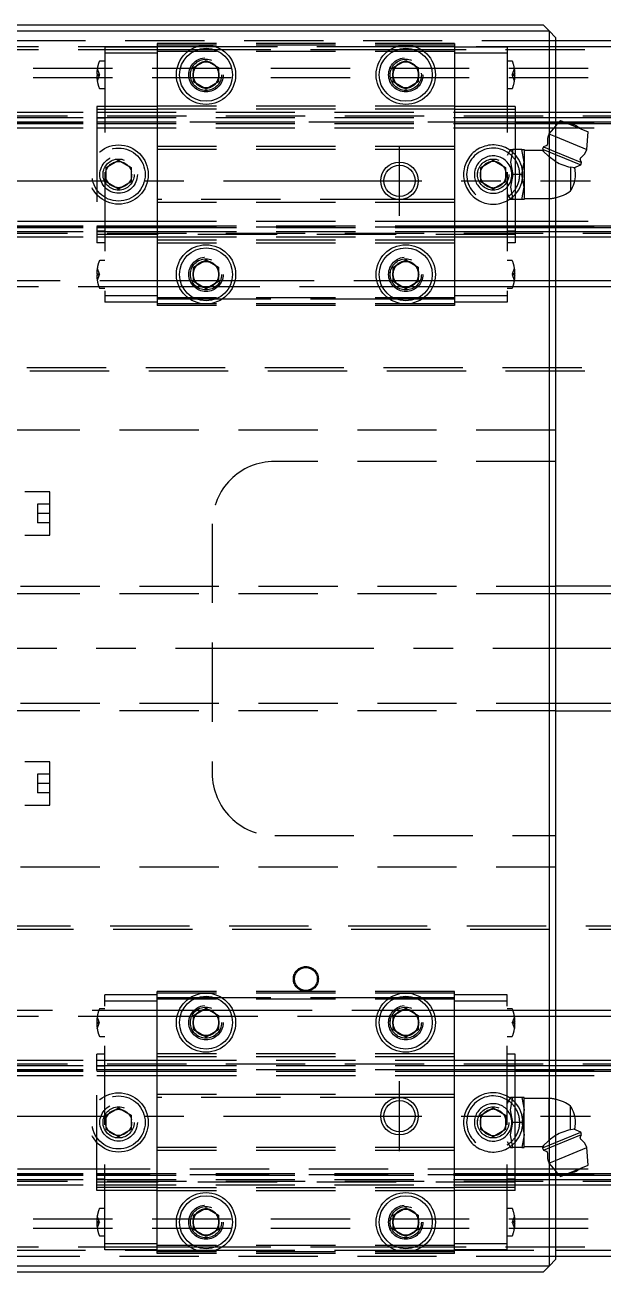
# Model space of a CAD drawing. Extents: x -11 to 1025, y -330 to 120.
# Drawn here: x 425 to 517.6, y -100 to 100 of the extents above; entities that cross this region are included whole.
import ezdxf

# ---------------------------------------------------------------- set-up
doc = ezdxf.new("R2010")
doc.units = 0
doc.linetypes.add('CENTER', pattern=[50.8, 31.75, -6.35, 6.35, -6.35])
doc.linetypes.add('DASHED', pattern=[19.05, 12.7, -6.35])
doc.layers.get('0').update_dxf_attribs({"linetype": 'CONTINUOUS'})
doc.layers.add('CENTER', color=1, linetype='CENTER')

msp = doc.modelspace()

# ---------------------------------------------------------------- linework, layer by layer
at = {"color": 7, "linetype": 'CONTINUOUS'}
for p, q in [((312, 100), (508, 100)), ((508, 100), (509, 99)), ((509, 99), (311, 99)), ((509, 99), (510, 98)), ((509, -99), (509, 99)), ((510, 98), (510, -98)), ((510, 97.5), (818, 97.5)), ((819, 96.5), (510, 96.5)), ((452, 93.15), (454, 94.31)), ((454, 94.31), (456, 93.15)), ((484, 93.15), (486, 94.31)), ((486, 94.31), (488, 93.15)), ((452, 90.85), (452, 93.15)), ((456, 93.15), (456, 90.85)), ((484, 90.85), (484, 93.15)), ((488, 93.15), (488, 90.85)), ((454, 89.69), (452, 90.85)), ((456, 90.85), (454, 89.69)), ((486, 89.69), (484, 90.85)), ((488, 90.85), (486, 89.69)), ((510, 86), (820, 86)), ((510.8, 84.68), (510, 83.76)), ((510, 84.48), (510.63, 84.48)), ((510, 84.2), (510.38, 84.2)), ((510.8, 84.68), (515.23, 82.84)), ((511.27, 84.48), (820, 84.48)), ((511.95, 84.2), (820, 84.2)), ((510, 82.09), (515.03, 80)), ((515.03, 80), (515.23, 82.84)), ((510, 79.66), (514.17, 77.93)), ((510, 79.22), (514.02, 77.56)), ((514.17, 77.93), (513.96, 78.44)), ((513.06, 77.07), (512.4, 77.18)), ((512.4, 77.18), (512.4, 73.4)), ((512.9, 77.09), (514.02, 77.56)), ((514.02, 77.56), (514.17, 77.93)), ((510, 67.8), (820, 67.8)), ((510, 67.52), (820, 67.52)), ((510, 66), (820, 66)), ((452, 61.15), (454, 62.31)), ((454, 62.31), (456, 61.15)), ((484, 61.15), (486, 62.31)), ((486, 62.31), (488, 61.15)), ((452, 58.85), (452, 61.15)), ((456, 61.15), (456, 58.85)), ((484, 58.85), (484, 61.15)), ((488, 61.15), (488, 58.85)), ((454, 57.69), (452, 58.85)), ((456, 58.85), (454, 57.69)), ((486, 57.69), (484, 58.85)), ((488, 58.85), (486, 57.69)), ((510, 59), (522.06, 59)), ((523.29, 58), (510, 58)), ((763, 10), (510, 10)), ((510, -10), (763, -10)), ((452, -58.85), (454, -57.69)), ((454, -57.69), (456, -58.85)), ((484, -58.85), (486, -57.69)), ((486, -57.69), (488, -58.85)), ((510, -58), (523.29, -58)), ((452, -61.15), (452, -58.85)), ((456, -58.85), (456, -61.15)), ((484, -61.15), (484, -58.85)), ((488, -58.85), (488, -61.15)), ((522.06, -59), (510, -59)), ((454, -62.31), (452, -61.15)), ((456, -61.15), (454, -62.31)), ((486, -62.31), (484, -61.15)), ((488, -61.15), (486, -62.31)), ((510, -66), (820, -66)), ((510, -67.52), (820, -67.52)), ((510, -67.8), (820, -67.8)), ((512.4, -77.18), (512.4, -73.4)), ((510, -79.22), (514.02, -77.56)), ((510, -79.66), (514.17, -77.93)), ((513.06, -77.07), (512.4, -77.18)), ((514.02, -77.56), (512.9, -77.09)), ((513.96, -78.44), (514.17, -77.93)), ((514.17, -77.93), (514.02, -77.56)), ((510, -82.09), (515.03, -80)), ((515.23, -82.84), (515.03, -80)), ((510, -83.76), (510.8, -84.68)), ((510.8, -84.68), (515.23, -82.84)), ((510, -84.2), (510.38, -84.2)), ((510, -84.48), (510.63, -84.48)), ((510, -86), (820, -86)), ((511.27, -84.48), (820, -84.48)), ((511.95, -84.2), (820, -84.2)), ((452, -90.85), (454, -89.69)), ((454, -89.69), (456, -90.85)), ((484, -90.85), (486, -89.69)), ((486, -89.69), (488, -90.85)), ((452, -93.15), (452, -90.85)), ((456, -90.85), (456, -93.15)), ((484, -93.15), (484, -90.85)), ((488, -90.85), (488, -93.15)), ((454, -94.31), (452, -93.15)), ((456, -93.15), (454, -94.31)), ((486, -94.31), (484, -93.15)), ((488, -93.15), (486, -94.31)), ((510, -98), (509, -99)), ((510, -96.5), (819, -96.5)), ((818, -97.5), (510, -97.5)), ((311, -99), (509, -99)), ((508, -100), (312, -100)), ((509, -99), (508, -100))]:
    msp.add_line(p, q, dxfattribs=at)
at = {"color": 3, "linetype": 'DASHED'}
for p, q in [((422, 97.5), (510, 97.5)), ((446.2, 96.5), (422, 96.5)), ((437.77, 96.45), (437.77, 95.45)), ((446.2, 96.45), (437.77, 96.45)), ((446.2, 97), (446.2, 96)), ((493.8, 97), (446.2, 97)), ((493.8, 96.75), (446.2, 96.75)), ((452.48, 96.5), (446.2, 96.5)), ((455.52, 96.5), (452.48, 96.5)), ((484.48, 96.5), (455.52, 96.5)), ((487.52, 96.5), (484.48, 96.5)), ((493.8, 96.5), (487.52, 96.5)), ((493.8, 97), (493.8, 96)), ((510, 96.5), (493.8, 96.5)), ((502.23, 96.45), (493.8, 96.45)), ((819.5, 96), (493.8, 96)), ((502.23, 96.45), (502.23, 95.45)), ((446.2, 96), (373.8, 96)), ((437.77, 94.2), (436.99, 94.2)), ((437.77, 95.45), (437.77, 56.55)), ((446.2, 95.45), (437.77, 95.45)), ((446.2, 96), (446.2, 87)), ((451.44, 96), (446.2, 96)), ((493.8, 95.75), (446.2, 95.75)), ((452.56, 96), (451.44, 96)), ((455.44, 96), (452.56, 96)), ((456.56, 96), (455.44, 96)), ((483.44, 96), (456.56, 96)), ((484.56, 96), (483.44, 96)), ((487.44, 96), (484.56, 96)), ((488.56, 96), (487.44, 96)), ((493.8, 96), (488.56, 96)), ((493.8, 96), (493.8, 87)), ((502.23, 95.45), (493.8, 95.45)), ((502.23, 95.45), (502.23, 56.55)), ((503.01, 94.2), (502.23, 94.2)), ((820, 93), (0, 93)), ((436.5, 92.1), (436.58, 92.1)), ((436.58, 93), (436.9, 92.1)), ((436.58, 92.1), (436.9, 92.1)), ((436.58, 92.1), (436.58, 91.9)), ((436.9, 92.1), (436.94, 92)), ((451.5, 92), (451.53, 92.41)), ((488.48, 92.29), (488.5, 92)), ((503.1, 92.1), (503.06, 92)), ((503.1, 92.1), (503.42, 93)), ((503.42, 92.1), (503.1, 92.1)), ((503.42, 91.9), (503.42, 92.1)), ((503.42, 92.1), (503.5, 92.1)), ((820, 91.5), (0, 91.5)), ((436.58, 91.9), (436.5, 91.9)), ((436.9, 91.9), (436.58, 91)), ((436.58, 91.9), (436.9, 91.9)), ((436.9, 91.9), (436.94, 92)), ((503.1, 91.9), (503.06, 92)), ((503.42, 91), (503.1, 91.9)), ((503.42, 91.9), (503.1, 91.9)), ((503.5, 91.9), (503.42, 91.9)), ((436.99, 89.8), (437.77, 89.8)), ((502.23, 89.8), (503.01, 89.8)), ((383.5, 86), (436.5, 86)), ((437.77, 86.93), (436.5, 86.93)), ((436.5, 86.93), (436.5, 84.33)), ((437.77, 86.92), (436.5, 86.92)), ((437.77, 86.46), (436.5, 86.46)), ((436.5, 86), (502.23, 86)), ((446.2, 86.93), (437.77, 86.93)), ((446.2, 86.46), (437.77, 86.46)), ((446.2, 87), (446.2, 86.5)), ((493.8, 87), (446.2, 87)), ((446.2, 86.5), (446.2, 80.5)), ((493.8, 86.5), (446.2, 86.5)), ((493.8, 87), (493.8, 86.5)), ((502.23, 86.93), (493.8, 86.93)), ((493.8, 86.5), (493.8, 80.5)), ((502.23, 86.46), (493.8, 86.46)), ((503.5, 86.93), (502.23, 86.93)), ((503.5, 86.92), (502.23, 86.92)), ((503.5, 86.46), (502.23, 86.46)), ((502.23, 86), (503.5, 86)), ((503.5, 86.93), (503.5, 84.33)), ((503.5, 86), (510, 86)), ((0, 85.4), (820, 85.4)), ((383.5, 85.15), (436.5, 85.15)), ((383.5, 84.48), (436.5, 84.48)), ((383.5, 84.42), (436.5, 84.42)), ((383.5, 84.2), (436.5, 84.2)), ((436.5, 85.15), (502.23, 85.15)), ((436.5, 85.08), (437.77, 85.08)), ((436.5, 84.48), (502.23, 84.48)), ((502.23, 84.42), (436.5, 84.42)), ((436.5, 84.33), (436.5, 67.67)), ((436.5, 84.2), (502.23, 84.2)), ((502.23, 85.15), (503.5, 85.15)), ((502.23, 85.08), (503.5, 85.08)), ((502.23, 84.48), (503.5, 84.48)), ((503.5, 84.42), (502.23, 84.42)), ((502.23, 84.2), (503.5, 84.2)), ((503.5, 85.15), (510, 85.15)), ((503.5, 84.48), (510, 84.48)), ((503.5, 84.42), (820, 84.42)), ((503.5, 84.33), (503.5, 80)), ((503.5, 84.2), (510, 84.2)), ((510, 85.15), (820, 85.15)), ((510.38, 84.2), (511.95, 84.2)), ((510.63, 84.48), (511.27, 84.48)), ((383.5, 83.5), (436.5, 83.5)), ((436.5, 83.5), (502.23, 83.5)), ((502.23, 83.5), (503.5, 83.5)), ((503.5, 83.5), (820, 83.5)), ((510, 83.76), (508.93, 82.53)), ((508.93, 82.53), (510, 82.09)), ((446.2, 80.5), (446.2, 80)), ((493.8, 80.5), (446.2, 80.5)), ((493.8, 80.5), (493.8, 80)), ((508.07, 80.45), (507.92, 80.08)), ((507.92, 80.08), (508.1, 79.64)), ((507.92, 80.08), (510, 79.22)), ((508.58, 80.66), (508.07, 80.45)), ((508.07, 80.45), (510, 79.66)), ((438, 77.15), (440, 78.31)), ((440, 78.31), (442, 77.15)), ((446.2, 80), (446.2, 72)), ((493.8, 80), (446.2, 80)), ((493.8, 80), (493.8, 72)), ((498, 77.15), (500, 78.31)), ((500, 78.31), (502, 77.15)), ((502.78, 80), (502.23, 79.06)), ((502.78, 80), (503.13, 80)), ((503.13, 80), (502.78, 78)), ((504.6, 80), (503.13, 80)), ((503.5, 80), (503.5, 72)), ((504.6, 80), (504.96, 80)), ((504.96, 78), (504.6, 80)), ((504.96, 80), (504.96, 78)), ((507.92, 79.85), (504.96, 79.85)), ((508.96, 78.83), (507.92, 79.85)), ((510, 78.1), (508.96, 78.83)), ((508.96, 78.83), (508.96, 72.15)), ((437.5, 76), (437.53, 76.41)), ((438, 74.85), (438, 77.15)), ((442, 77.15), (442, 74.85)), ((497.5, 76), (497.53, 76.37)), ((498, 74.85), (498, 77.15)), ((502, 77.15), (502, 74.85)), ((502.78, 78), (503.13, 76)), ((504.6, 76), (504.96, 78)), ((504.96, 78), (504.96, 74)), ((440, 73.69), (438, 74.85)), ((442, 74.85), (440, 73.69)), ((500, 73.69), (498, 74.85)), ((502, 74.85), (500, 73.69)), ((503.13, 76), (502.78, 74)), ((504.6, 76), (503.13, 76)), ((504.96, 74), (504.6, 76)), ((502.23, 72.94), (502.78, 72)), ((502.78, 74), (503.13, 72)), ((504.6, 72), (504.96, 74)), ((504.96, 74), (504.96, 72)), ((504.96, 72.15), (508.96, 72.15)), ((446.2, 72), (446.2, 71.5)), ((485, 72), (446.2, 72)), ((446.2, 71.5), (446.2, 65.5)), ((493.8, 71.5), (446.2, 71.5)), ((493.8, 72), (485, 72)), ((493.8, 72), (493.8, 71.5)), ((493.8, 71.5), (493.8, 65.5)), ((503.13, 72), (502.78, 72)), ((504.6, 72), (503.13, 72)), ((503.5, 72), (503.5, 67.67)), ((504.96, 72), (504.6, 72)), ((436.5, 68.5), (383.5, 68.5)), ((446.2, 68.5), (436.5, 68.5)), ((493.8, 68.5), (446.2, 68.5)), ((502.23, 68.5), (493.8, 68.5)), ((503.5, 68.5), (502.23, 68.5)), ((820, 68.5), (503.5, 68.5)), ((0, 66.6), (820, 66.6)), ((383.5, 67.8), (436.5, 67.8)), ((383.5, 67.58), (436.5, 67.58)), ((383.5, 67.52), (436.5, 67.52)), ((383.5, 66.85), (436.5, 66.85)), ((383.5, 66), (436.5, 66)), ((436.5, 67.8), (446.2, 67.8)), ((436.5, 67.67), (436.5, 65.07)), ((446.2, 67.58), (436.5, 67.58)), ((436.5, 67.52), (446.2, 67.52)), ((437.77, 66.92), (436.5, 66.92)), ((436.5, 66.85), (446.2, 66.85)), ((503.5, 66.4), (436.5, 66.4)), ((436.5, 66), (446.2, 66)), ((446.2, 67.8), (493.8, 67.8)), ((493.8, 67.58), (446.2, 67.58)), ((446.2, 67.52), (493.8, 67.52)), ((446.2, 66.85), (493.8, 66.85)), ((446.2, 66), (493.8, 66)), ((493.8, 67.8), (502.23, 67.8)), ((502.23, 67.58), (493.8, 67.58)), ((493.8, 67.52), (502.23, 67.52)), ((493.8, 66.85), (502.23, 66.85)), ((493.8, 66), (502.23, 66)), ((502.23, 67.8), (503.5, 67.8)), ((503.5, 67.58), (502.23, 67.58)), ((502.23, 67.52), (503.5, 67.52)), ((503.5, 66.92), (502.23, 66.92)), ((502.23, 66.85), (503.5, 66.85)), ((502.23, 66), (503.5, 66)), ((503.5, 67.8), (510, 67.8)), ((503.5, 67.67), (503.5, 65.07)), ((503.5, 67.58), (820, 67.58)), ((503.5, 67.52), (510, 67.52)), ((503.5, 66.85), (510, 66.85)), ((503.5, 66), (510, 66)), ((510, 66.85), (820, 66.85)), ((437.77, 65.08), (436.5, 65.08)), ((437.77, 65.07), (436.5, 65.07)), ((446.2, 65.5), (446.2, 65)), ((493.8, 65.5), (446.2, 65.5)), ((446.2, 65), (446.2, 56)), ((493.8, 65), (446.2, 65)), ((493.8, 65.5), (493.8, 65)), ((493.8, 65), (493.8, 56)), ((503.5, 65.08), (502.23, 65.08)), ((503.5, 65.07), (502.23, 65.07)), ((437.77, 62.2), (436.99, 62.2)), ((503.01, 62.2), (502.23, 62.2)), ((436.5, 60.1), (436.58, 60.1)), ((436.58, 61), (436.9, 60.1)), ((436.58, 60.1), (436.9, 60.1)), ((436.58, 60.1), (436.58, 59.9)), ((436.9, 60.1), (436.94, 60)), ((451.5, 60), (451.53, 60.41)), ((483.5, 60), (483.53, 60.41)), ((503.1, 60.1), (503.06, 60)), ((503.1, 60.1), (503.42, 61)), ((503.42, 60.1), (503.1, 60.1)), ((503.42, 59.9), (503.42, 60.1)), ((503.42, 60.1), (503.5, 60.1)), ((446.2, 58), (416.71, 58)), ((417.94, 59), (446.2, 59)), ((436.58, 59.9), (436.5, 59.9)), ((436.9, 59.9), (436.58, 59)), ((436.58, 59.9), (436.9, 59.9)), ((436.9, 59.9), (436.94, 60)), ((446.2, 59), (449.36, 59)), ((449.69, 58), (446.2, 58)), ((449.36, 59), (449.87, 59)), ((450.25, 58), (449.69, 58)), ((449.87, 59), (451.44, 59)), ((452.11, 58), (450.25, 58)), ((451.44, 59), (451.71, 59)), ((451.71, 59), (452, 59)), ((452, 59), (452.15, 59)), ((452.5, 58), (452.11, 58)), ((452.15, 59), (452.2, 59)), ((452.2, 59), (455.8, 59)), ((453.36, 58), (452.5, 58)), ((453.46, 58), (453.36, 58)), ((453.5, 58), (453.46, 58)), ((454.5, 58), (453.5, 58)), ((454.54, 58), (454.5, 58)), ((454.64, 58), (454.54, 58)), ((455.5, 58), (454.64, 58)), ((455.89, 58), (455.5, 58)), ((455.8, 59), (455.85, 59)), ((455.85, 59), (456, 59)), ((457.75, 58), (455.89, 58)), ((456, 59), (456.29, 59)), ((456.29, 59), (456.56, 59)), ((456.56, 59), (458.13, 59)), ((458.31, 58), (457.75, 58)), ((458.13, 59), (458.64, 59)), ((481.69, 58), (458.31, 58)), ((458.64, 59), (481.36, 59)), ((481.36, 59), (481.87, 59)), ((482.25, 58), (481.69, 58)), ((481.87, 59), (483.44, 59)), ((484.11, 58), (482.25, 58)), ((483.44, 59), (483.71, 59)), ((483.71, 59), (484, 59)), ((484, 59), (484.15, 59)), ((484.5, 58), (484.11, 58)), ((484.15, 59), (484.2, 59)), ((484.2, 59), (487.8, 59)), ((485.36, 58), (484.5, 58)), ((485.46, 58), (485.36, 58)), ((485.5, 58), (485.46, 58)), ((486.5, 58), (485.5, 58)), ((486.54, 58), (486.5, 58)), ((486.64, 58), (486.54, 58)), ((487.5, 58), (486.64, 58)), ((487.89, 58), (487.5, 58)), ((487.8, 59), (487.85, 59)), ((487.85, 59), (488, 59)), ((489.75, 58), (487.89, 58)), ((488, 59), (488.29, 59)), ((488.29, 59), (488.56, 59)), ((488.56, 59), (490.13, 59)), ((490.31, 58), (489.75, 58)), ((490.13, 59), (490.64, 59)), ((493.8, 58), (490.31, 58)), ((490.64, 59), (493.8, 59)), ((493.8, 59), (502.23, 59)), ((502.23, 58), (493.8, 58)), ((502.23, 59), (503.42, 59)), ((503.16, 58), (502.23, 58)), ((503.1, 59.9), (503.06, 60)), ((503.42, 59), (503.1, 59.9)), ((503.42, 59.9), (503.1, 59.9)), ((510, 58), (503.16, 58)), ((503.5, 59.9), (503.42, 59.9)), ((503.42, 59), (510, 59)), ((436.99, 57.8), (437.77, 57.8)), ((437.77, 56.55), (437.77, 55.55)), ((446.2, 56.55), (437.77, 56.55)), ((493.8, 56.25), (446.2, 56.25)), ((502.23, 56.55), (493.8, 56.55)), ((502.23, 57.8), (503.01, 57.8)), ((502.23, 56.55), (502.23, 55.55)), ((446.2, 55.55), (437.77, 55.55)), ((446.2, 56), (446.2, 55)), ((451.44, 56), (446.2, 56)), ((493.8, 55.25), (446.2, 55.25)), ((493.8, 55), (446.2, 55)), ((452.56, 56), (451.44, 56)), ((455.44, 56), (452.56, 56)), ((456.56, 56), (455.44, 56)), ((483.44, 56), (456.56, 56)), ((484.56, 56), (483.44, 56)), ((487.44, 56), (484.56, 56)), ((488.56, 56), (487.44, 56)), ((493.8, 56), (488.56, 56)), ((493.8, 56), (493.8, 55)), ((502.23, 55.55), (493.8, 55.55)), ((819.5, 44.5), (0.5, 44.5)), ((819, 45), (1, 45)), ((510, 35), (310, 35)), ((510, 30), (465, 30)), ((429, 25.15), (425, 25.15)), ((429, 18.15), (429, 25.15)), ((429, 23.15), (427, 23.15)), ((427, 23.15), (427, 21.65)), ((429, 21.65), (427, 21.65)), ((427, 21.65), (427, 20.15)), ((429, 20.15), (427, 20.15)), ((455, 20), (455, -20)), ((425, 18.15), (429, 18.15)), ((310, 10), (510, 10)), ((510, 8.75), (310, 8.75)), ((310, -8.75), (510, -8.75)), ((510, -10), (310, -10)), ((429, -18.15), (425, -18.15)), ((429, -25.15), (429, -18.15)), ((429, -20.15), (427, -20.15)), ((427, -20.15), (427, -21.65)), ((429, -21.65), (427, -21.65)), ((427, -21.65), (427, -23.15)), ((429, -23.15), (427, -23.15)), ((425, -25.15), (429, -25.15)), ((465, -30), (510, -30)), ((310, -35), (510, -35)), ((0.5, -44.5), (819.5, -44.5)), ((1, -45), (819, -45)), ((437.77, -56.55), (437.77, -55.55)), ((446.2, -55.55), (437.77, -55.55)), ((446.2, -56), (446.2, -55)), ((493.8, -55), (446.2, -55)), ((493.8, -55.25), (446.2, -55.25)), ((446.2, -65), (446.2, -56)), ((451.44, -56), (446.2, -56)), ((452.56, -56), (451.44, -56)), ((455.44, -56), (452.56, -56)), ((456.56, -56), (455.44, -56)), ((483.44, -56), (456.56, -56)), ((484.56, -56), (483.44, -56)), ((487.44, -56), (484.56, -56)), ((488.56, -56), (487.44, -56)), ((493.8, -56), (488.56, -56)), ((493.8, -56), (493.8, -55)), ((502.23, -55.55), (493.8, -55.55)), ((493.8, -65), (493.8, -56)), ((502.23, -56.55), (502.23, -55.55)), ((416.71, -58), (446.2, -58)), ((437.77, -57.8), (436.99, -57.8)), ((437.77, -95.45), (437.77, -56.55)), ((446.2, -56.55), (437.77, -56.55)), ((493.8, -56.25), (446.2, -56.25)), ((446.2, -58), (449.69, -58)), ((449.69, -58), (450.25, -58)), ((450.25, -58), (452.11, -58)), ((452.11, -58), (452.5, -58)), ((452.5, -58), (453.36, -58)), ((453.36, -58), (453.46, -58)), ((453.46, -58), (453.5, -58)), ((453.5, -58), (454.5, -58)), ((454.5, -58), (454.54, -58)), ((454.54, -58), (454.64, -58)), ((454.64, -58), (455.5, -58)), ((455.5, -58), (455.89, -58)), ((455.89, -58), (457.75, -58)), ((457.75, -58), (458.31, -58)), ((458.31, -58), (481.69, -58)), ((481.69, -58), (482.25, -58)), ((482.25, -58), (484.11, -58)), ((484.11, -58), (484.5, -58)), ((484.5, -58), (485.36, -58)), ((485.36, -58), (485.46, -58)), ((485.46, -58), (485.5, -58)), ((485.5, -58), (486.5, -58)), ((486.5, -58), (486.54, -58)), ((486.54, -58), (486.64, -58)), ((486.64, -58), (487.5, -58)), ((487.5, -58), (487.89, -58)), ((487.89, -58), (489.75, -58)), ((489.75, -58), (490.31, -58)), ((490.31, -58), (493.8, -58)), ((502.23, -56.55), (493.8, -56.55)), ((493.8, -58), (502.23, -58)), ((502.23, -95.45), (502.23, -56.55)), ((503.01, -57.8), (502.23, -57.8)), ((502.23, -58), (503.16, -58)), ((503.16, -58), (510, -58)), ((446.2, -59), (417.94, -59)), ((436.58, -59.9), (436.5, -59.9)), ((436.9, -59.9), (436.58, -59)), ((436.58, -59.9), (436.9, -59.9)), ((436.58, -60.1), (436.58, -59.9)), ((436.9, -59.9), (436.94, -60)), ((436.9, -60.1), (436.94, -60)), ((449.36, -59), (446.2, -59)), ((449.87, -59), (449.36, -59)), ((451.44, -59), (449.87, -59)), ((451.71, -59), (451.44, -59)), ((451.5, -60), (451.53, -59.59)), ((452, -59), (451.71, -59)), ((452.15, -59), (452, -59)), ((452.2, -59), (452.15, -59)), ((455.8, -59), (452.2, -59)), ((455.85, -59), (455.8, -59)), ((456, -59), (455.85, -59)), ((456.29, -59), (456, -59)), ((456.56, -59), (456.29, -59)), ((458.13, -59), (456.56, -59)), ((458.64, -59), (458.13, -59)), ((481.36, -59), (458.64, -59)), ((481.87, -59), (481.36, -59)), ((483.44, -59), (481.87, -59)), ((483.71, -59), (483.44, -59)), ((483.5, -60), (483.53, -59.59)), ((484, -59), (483.71, -59)), ((484.15, -59), (484, -59)), ((484.2, -59), (484.15, -59)), ((487.8, -59), (484.2, -59)), ((487.85, -59), (487.8, -59)), ((488, -59), (487.85, -59)), ((488.29, -59), (488, -59)), ((488.56, -59), (488.29, -59)), ((490.13, -59), (488.56, -59)), ((490.64, -59), (490.13, -59)), ((493.8, -59), (490.64, -59)), ((502.23, -59), (493.8, -59)), ((503.42, -59), (502.23, -59)), ((503.1, -59.9), (503.06, -60)), ((503.1, -60.1), (503.06, -60)), ((503.42, -59), (503.1, -59.9)), ((503.42, -59.9), (503.1, -59.9)), ((510, -59), (503.42, -59)), ((503.5, -59.9), (503.42, -59.9)), ((503.42, -59.9), (503.42, -60.1)), ((436.5, -60.1), (436.58, -60.1)), ((436.58, -61), (436.9, -60.1)), ((436.58, -60.1), (436.9, -60.1)), ((503.1, -60.1), (503.42, -61)), ((503.42, -60.1), (503.1, -60.1)), ((503.42, -60.1), (503.5, -60.1)), ((436.99, -62.2), (437.77, -62.2)), ((502.23, -62.2), (503.01, -62.2)), ((383.5, -66), (436.5, -66)), ((437.77, -65.07), (436.5, -65.07)), ((436.5, -67.67), (436.5, -65.07)), ((437.77, -65.08), (436.5, -65.08)), ((436.5, -66), (446.2, -66)), ((446.2, -65.5), (446.2, -65)), ((493.8, -65), (446.2, -65)), ((446.2, -71.5), (446.2, -65.5)), ((493.8, -65.5), (446.2, -65.5)), ((446.2, -66), (493.8, -66)), ((493.8, -65.5), (493.8, -65)), ((493.8, -71.5), (493.8, -65.5)), ((493.8, -66), (502.23, -66)), ((503.5, -65.07), (502.23, -65.07)), ((503.5, -65.08), (502.23, -65.08)), ((502.23, -66), (503.5, -66)), ((503.5, -67.67), (503.5, -65.07)), ((503.5, -66), (510, -66)), ((0, -66.6), (820, -66.6)), ((383.5, -66.85), (436.5, -66.85)), ((383.5, -67.52), (436.5, -67.52)), ((383.5, -67.58), (436.5, -67.58)), ((383.5, -67.8), (436.5, -67.8)), ((436.5, -66.85), (446.2, -66.85)), ((436.5, -66.92), (437.77, -66.92)), ((436.5, -67.52), (446.2, -67.52)), ((446.2, -67.58), (436.5, -67.58)), ((436.5, -84.33), (436.5, -67.67)), ((436.5, -67.8), (446.2, -67.8)), ((446.2, -66.85), (493.8, -66.85)), ((446.2, -67.52), (493.8, -67.52)), ((493.8, -67.58), (446.2, -67.58)), ((446.2, -67.8), (493.8, -67.8)), ((493.8, -66.85), (502.23, -66.85)), ((493.8, -67.52), (502.23, -67.52)), ((502.23, -67.58), (493.8, -67.58)), ((493.8, -67.8), (502.23, -67.8)), ((502.23, -66.85), (503.5, -66.85)), ((502.23, -66.92), (503.5, -66.92)), ((502.23, -67.52), (503.5, -67.52)), ((503.5, -67.58), (502.23, -67.58)), ((502.23, -67.8), (503.5, -67.8)), ((503.5, -66.85), (510, -66.85)), ((503.5, -67.52), (510, -67.52)), ((503.5, -67.58), (820, -67.58)), ((503.5, -72), (503.5, -67.67)), ((503.5, -67.8), (510, -67.8)), ((510, -66.85), (820, -66.85)), ((383.5, -68.5), (436.5, -68.5)), ((436.5, -68.5), (446.2, -68.5)), ((446.2, -68.5), (493.8, -68.5)), ((493.8, -68.5), (502.23, -68.5)), ((502.23, -68.5), (503.5, -68.5)), ((503.5, -68.5), (820, -68.5)), ((446.2, -72), (446.2, -71.5)), ((493.8, -71.5), (446.2, -71.5)), ((446.2, -80), (446.2, -72)), ((485, -72), (446.2, -72)), ((493.8, -72), (485, -72)), ((493.8, -72), (493.8, -71.5)), ((493.8, -80), (493.8, -72)), ((502.78, -72), (502.23, -72.94)), ((503.13, -72), (502.78, -72)), ((502.78, -74), (503.13, -72)), ((504.6, -72), (503.13, -72)), ((503.5, -80), (503.5, -72)), ((504.96, -72), (504.6, -72)), ((504.6, -72), (504.96, -74)), ((504.96, -74), (504.96, -72)), ((438, -74.85), (440, -73.69)), ((440, -73.69), (442, -74.85)), ((498, -74.85), (500, -73.69)), ((500, -73.69), (502, -74.85)), ((503.13, -76), (502.78, -74)), ((504.96, -74), (504.6, -76)), ((508.96, -72.15), (504.96, -72.15)), ((504.96, -78), (504.96, -74)), ((508.96, -78.83), (508.96, -72.15)), ((437.5, -76), (437.53, -75.59)), ((438, -77.15), (438, -74.85)), ((442, -74.85), (442, -77.15)), ((497.5, -76), (497.53, -75.59)), ((498, -77.15), (498, -74.85)), ((502, -74.85), (502, -77.15)), ((502.78, -78), (503.13, -76)), ((504.6, -76), (503.13, -76)), ((504.6, -76), (504.96, -78)), ((440, -78.31), (438, -77.15)), ((442, -77.15), (440, -78.31)), ((500, -78.31), (498, -77.15)), ((502, -77.15), (500, -78.31)), ((503.13, -80), (502.78, -78)), ((504.96, -78), (504.6, -80)), ((504.96, -80), (504.96, -78)), ((446.2, -80.5), (446.2, -80)), ((493.8, -80), (446.2, -80)), ((493.8, -80.5), (493.8, -80)), ((502.23, -79.06), (502.78, -80)), ((502.78, -80), (503.13, -80)), ((504.6, -80), (503.13, -80)), ((503.5, -84.33), (503.5, -80)), ((504.6, -80), (504.96, -80)), ((504.96, -79.85), (507.92, -79.85)), ((508.96, -78.83), (507.92, -79.85)), ((507.92, -80.08), (510, -79.22)), ((508.1, -79.64), (507.92, -80.08)), ((508.07, -80.45), (510, -79.66)), ((510, -78.1), (508.96, -78.83)), ((446.2, -86.5), (446.2, -80.5)), ((493.8, -80.5), (446.2, -80.5)), ((493.8, -86.5), (493.8, -80.5)), ((507.92, -80.08), (508.07, -80.45)), ((508.07, -80.45), (508.58, -80.66)), ((436.5, -83.5), (383.5, -83.5)), ((502.23, -83.5), (436.5, -83.5)), ((503.5, -83.5), (502.23, -83.5)), ((820, -83.5), (503.5, -83.5)), ((508.93, -82.53), (510, -82.09)), ((508.93, -82.53), (510, -83.76)), ((0, -85.4), (820, -85.4)), ((383.5, -84.2), (436.5, -84.2)), ((383.5, -84.42), (436.5, -84.42)), ((383.5, -84.48), (436.5, -84.48)), ((383.5, -85.15), (436.5, -85.15)), ((383.5, -86), (436.5, -86)), ((436.5, -84.2), (502.23, -84.2)), ((436.5, -86.93), (436.5, -84.33)), ((502.23, -84.42), (436.5, -84.42)), ((436.5, -84.48), (502.23, -84.48)), ((437.77, -85.08), (436.5, -85.08)), ((436.5, -85.15), (502.23, -85.15)), ((503.5, -85.6), (436.5, -85.6)), ((436.5, -86), (502.23, -86)), ((502.23, -84.2), (503.5, -84.2)), ((503.5, -84.42), (502.23, -84.42)), ((502.23, -84.48), (503.5, -84.48)), ((503.5, -85.08), (502.23, -85.08)), ((502.23, -85.15), (503.5, -85.15)), ((502.23, -86), (503.5, -86)), ((503.5, -84.2), (510, -84.2)), ((503.5, -86.93), (503.5, -84.33)), ((503.5, -84.42), (820, -84.42)), ((503.5, -84.48), (510, -84.48)), ((503.5, -85.15), (510, -85.15)), ((503.5, -86), (510, -86)), ((510, -85.15), (820, -85.15)), ((510.38, -84.2), (511.95, -84.2)), ((510.63, -84.48), (511.27, -84.48)), ((437.77, -86.46), (436.5, -86.46)), ((437.77, -86.92), (436.5, -86.92)), ((437.77, -86.93), (436.5, -86.93)), ((446.2, -86.46), (437.77, -86.46)), ((446.2, -86.93), (437.77, -86.93)), ((446.2, -87), (446.2, -86.5)), ((493.8, -86.5), (446.2, -86.5)), ((446.2, -96), (446.2, -87)), ((493.8, -87), (446.2, -87)), ((502.23, -86.46), (493.8, -86.46)), ((493.8, -87), (493.8, -86.5)), ((502.23, -86.93), (493.8, -86.93)), ((493.8, -96), (493.8, -87)), ((503.5, -86.46), (502.23, -86.46)), ((503.5, -86.92), (502.23, -86.92)), ((503.5, -86.93), (502.23, -86.93)), ((437.77, -89.8), (436.99, -89.8)), ((503.01, -89.8), (502.23, -89.8)), ((820, -91.5), (0, -91.5)), ((436.58, -91.9), (436.5, -91.9)), ((436.9, -91.9), (436.58, -91)), ((436.58, -91.9), (436.9, -91.9)), ((436.58, -92.1), (436.58, -91.9)), ((436.9, -91.9), (436.94, -92)), ((436.9, -92.1), (436.94, -92)), ((451.5, -92), (451.53, -91.59)), ((483.5, -92), (483.53, -91.59)), ((503.1, -91.9), (503.06, -92)), ((503.1, -92.1), (503.06, -92)), ((503.42, -91), (503.1, -91.9)), ((503.42, -91.9), (503.1, -91.9)), ((503.5, -91.9), (503.42, -91.9)), ((503.42, -91.9), (503.42, -92.1)), ((820, -93), (0, -93)), ((436.5, -92.1), (436.58, -92.1)), ((436.58, -93), (436.9, -92.1)), ((436.58, -92.1), (436.9, -92.1)), ((503.1, -92.1), (503.42, -93)), ((503.42, -92.1), (503.1, -92.1)), ((503.42, -92.1), (503.5, -92.1)), ((446.2, -96), (373.8, -96)), ((436.99, -94.2), (437.77, -94.2)), ((437.77, -96.45), (437.77, -95.45)), ((446.2, -95.45), (437.77, -95.45)), ((493.8, -95.75), (446.2, -95.75)), ((446.2, -97), (446.2, -96)), ((451.44, -96), (446.2, -96)), ((452.56, -96), (451.44, -96)), ((455.44, -96), (452.56, -96)), ((456.56, -96), (455.44, -96)), ((483.44, -96), (456.56, -96)), ((484.56, -96), (483.44, -96)), ((487.44, -96), (484.56, -96)), ((488.56, -96), (487.44, -96)), ((493.8, -96), (488.56, -96)), ((502.23, -95.45), (493.8, -95.45)), ((493.8, -97), (493.8, -96)), ((819.5, -96), (493.8, -96)), ((502.23, -94.2), (503.01, -94.2)), ((502.23, -96.45), (502.23, -95.45)), ((422, -96.5), (446.2, -96.5)), ((510, -97.5), (422, -97.5)), ((446.2, -96.45), (437.77, -96.45)), ((446.2, -96.5), (452.48, -96.5)), ((493.8, -96.75), (446.2, -96.75)), ((493.8, -97), (446.2, -97)), ((452.48, -96.5), (455.52, -96.5)), ((455.52, -96.5), (484.48, -96.5)), ((484.48, -96.5), (487.52, -96.5)), ((487.52, -96.5), (493.8, -96.5)), ((502.23, -96.45), (493.8, -96.45)), ((493.8, -96.5), (510, -96.5))]:
    msp.add_line(p, q, dxfattribs=at)
at = {"color": 3, "linetype": 'CONTINUOUS'}
for p, q in [((763, 8.75), (510, 8.75)), ((510, -8.75), (763, -8.75))]:
    msp.add_line(p, q, dxfattribs=at)
at = {"color": 7, "linetype": 'CONTINUOUS'}
for centre, radius in [((454, 92), 4.75), ((454, 92), 4.25), ((486, 92), 4.75), ((486, 92), 4.25), ((485, 75), 2.5), ((454, 60), 4.75), ((454, 60), 4.25), ((486, 60), 4.75), ((486, 60), 4.25), ((454, -60), 4.75), ((454, -60), 4.25), ((486, -60), 4.75), ((486, -60), 4.25), ((485, -75), 2.5), ((454, -92), 4.75), ((454, -92), 4.25), ((486, -92), 4.75), ((486, -92), 4.25)]:
    msp.add_circle(centre, radius, dxfattribs=at)
at = {"color": 3, "linetype": 'DASHED'}
for centre, radius in [((454, 92), 2.75), ((454, 92), 2.5), ((454, 92), 2.07), ((486, 92), 2.75), ((486, 92), 2.5), ((486, 92), 2.07), ((440, 76), 4.75), ((440, 76), 4.25), ((440, 76), 3), ((440, 76), 2.5), ((440, 76), 2.1), ((500, 76), 2.5), ((454, 60), 2.75), ((454, 60), 2.5), ((454, 60), 2.07), ((486, 60), 2.75), ((486, 60), 2.5), ((486, 60), 2.07), ((470, -53), 2), ((470, -53), 1.83), ((454, -60), 2.75), ((454, -60), 2.5), ((454, -60), 2.07), ((486, -60), 2.75), ((486, -60), 2.5), ((486, -60), 2.07), ((440, -76), 4.75), ((440, -76), 4.25), ((440, -76), 3), ((440, -76), 2.5), ((440, -76), 2.1), ((500, -76), 2.5), ((454, -92), 2.75), ((454, -92), 2.5), ((454, -92), 2.07), ((486, -92), 2.75), ((486, -92), 2.5), ((486, -92), 2.07)]:
    msp.add_circle(centre, radius, dxfattribs=at)
at = {"color": 3, "linetype": 'CONTINUOUS'}
for centre in [(485, 75), (485, -75)]:
    msp.add_circle(centre, 3, dxfattribs=at)
at = {"color": 3, "linetype": 'DASHED'}
for centre, radius, start, end in [((442.5, 92), 6, 159.1494, 170.4059), ((436.99, 94.1), 0.1, 90, 159.1494), ((454, 92), 2.1, 102.2472, 137.7528), ((454, 92), 2.06, 74.0859, 105.9141), ((454, 92), 2.1, 77.7528, 102.2472), ((454, 92), 2.1, 42.2472, 77.7528), ((486, 92), 2.1, 102.2472, 137.7528), ((486, 92), 2.06, 74.0859, 105.9141), ((486, 92), 2.1, 77.7528, 102.2472), ((486, 92), 2.1, 42.2472, 77.7528), ((503.01, 94.1), 0.1, 20.8506, 90), ((497.5, 92), 6, 9.5941, 20.8506), ((442.5, 92), 6, 170.4203, 179.0449), ((454, 92), 2.1, 162.2472, 180), ((454, 92), 2.06, 165.9141, 180), ((454, 92), 2.06, 134.0859, 165.9141), ((454, 92), 2.1, 137.7528, 162.2472), ((454, 92), 2.06, 105.9141, 134.0859), ((454, 92), 2.06, 45.9141, 74.0859), ((454, 92), 2.06, 14.0859, 45.9141), ((454, 92), 2.1, 17.7528, 42.2472), ((454, 92), 2.1, 342.2472, 17.7528), ((454, 92), 2.06, 345.9141, 14.0859), ((486, 92), 2.1, 162.2472, 180), ((486, 92), 2.06, 165.9141, 180), ((486, 92), 2.06, 134.0859, 165.9141), ((486, 92), 2.1, 137.7528, 162.2472), ((486, 92), 2.06, 105.9141, 134.0859), ((486, 92), 2.06, 45.9141, 74.0859), ((486, 92), 2.06, 14.0859, 45.9141), ((486, 92), 2.1, 17.7528, 42.2472), ((486, 92), 2.1, 342.2472, 17.7528), ((486, 92), 2.06, 345.9141, 14.0859), ((497.5, 92), 6, 0.9551, 9.5797), ((442.5, 92), 6, 180.9551, 189.5797), ((442.5, 92), 6, 189.5941, 200.8506), ((454, 92), 2.1, 180, 197.7528), ((454, 92), 2.06, 180, 194.0859), ((454, 92), 2.06, 194.0859, 225.9141), ((454, 92), 2.1, 197.7528, 222.2472), ((454, 92), 2.1, 222.2472, 257.7528), ((454, 92), 2.06, 225.9141, 254.0859), ((454, 92), 2.06, 254.0859, 285.9141), ((454, 92), 2.1, 282.2472, 317.7528), ((454, 92), 2.06, 285.9141, 314.0859), ((454, 92), 2.06, 314.0859, 345.9141), ((454, 92), 2.1, 317.7528, 342.2472), ((486, 92), 2.1, 180, 197.7528), ((486, 92), 2.06, 180, 194.0859), ((486, 92), 2.06, 194.0859, 225.9141), ((486, 92), 2.1, 197.7528, 222.2472), ((486, 92), 2.1, 222.2472, 257.7528), ((486, 92), 2.06, 225.9141, 254.0859), ((486, 92), 2.06, 254.0859, 285.9141), ((486, 92), 2.1, 282.2472, 317.7528), ((486, 92), 2.06, 285.9141, 314.0859), ((486, 92), 2.06, 314.0859, 345.9141), ((486, 92), 2.1, 317.7528, 342.2472), ((497.5, 92), 6, 339.1494, 350.4059), ((497.5, 92), 6, 350.4203, 359.0449), ((436.99, 89.9), 0.1, 200.8506, 270), ((454, 92), 2.1, 257.7528, 282.2472), ((486, 92), 2.1, 257.7528, 282.2472), ((503.01, 89.9), 0.1, 270, 339.1494), ((511.98, 81.27), 3.3, 157.5002, 186.8361), ((500, 76), 4.75, 61.9725, 180), ((500, 76), 4.25, 58.3199, 301.6801), ((500, 76), 4.75, 55.104, 61.9725), ((508.51, 80.85), 0.2, 292.5015, 6.8388), ((500, 76), 3, 41.9267, 180), ((500, 76), 2.1, 77.7528, 180), ((500, 76), 2.1, 42.2472, 77.7528), ((500, 76), 4.25, 54.5264, 58.3199), ((500, 76), 3, 318.0733, 41.9267), ((500, 76), 4.25, 34.5603, 54.5264), ((500, 76), 4.75, 42.5369, 55.104), ((500, 76), 4.75, 317.4631, 42.5369), ((500, 76), 4.25, 0, 34.5603), ((500, 76), 4.75, 180, 298.0275), ((500, 76), 3, 180, 318.0733), ((500, 76), 2.1, 180, 282.2472), ((500, 76), 2.1, 17.7528, 42.2472), ((500, 76), 2.1, 342.2472, 17.7528), ((500, 76), 4.25, 325.4397, 0), ((500, 76), 2.1, 282.2472, 317.7528), ((500, 76), 2.1, 317.7528, 342.2472), ((500, 76), 4.25, 301.6801, 305.4736), ((500, 76), 4.75, 298.0275, 304.896), ((500, 76), 4.25, 305.4736, 325.4397), ((500, 76), 4.75, 304.896, 317.4631), ((508.73, 78.15), 6, 272.1786, 282.2311), ((442.5, 60), 6, 159.1494, 170.4059), ((436.99, 62.1), 0.1, 90, 159.1494), ((454, 60), 2.1, 102.2472, 137.7528), ((454, 60), 2.06, 74.0859, 105.9141), ((454, 60), 2.1, 77.7528, 102.2472), ((454, 60), 2.1, 42.2472, 77.7528), ((486, 60), 2.1, 102.2472, 137.7528), ((486, 60), 2.06, 74.0859, 105.9141), ((486, 60), 2.1, 77.7528, 102.2472), ((486, 60), 2.1, 42.2472, 77.7528), ((503.01, 62.1), 0.1, 20.8506, 90), ((497.5, 60), 6, 9.5941, 20.8506), ((442.5, 60), 6, 170.4203, 179.0449), ((454, 60), 2.1, 162.2472, 180), ((454, 60), 2.1, 180, 197.7528), ((454, 60), 2.06, 165.9141, 180), ((454, 60), 2.06, 134.0859, 165.9141), ((454, 60), 2.1, 137.7528, 162.2472), ((454, 60), 2.06, 105.9141, 134.0859), ((454, 60), 2.06, 45.9141, 74.0859), ((454, 60), 2.06, 14.0859, 45.9141), ((454, 60), 2.1, 17.7528, 42.2472), ((454, 60), 2.1, 342.2472, 17.7528), ((454, 60), 2.06, 345.9141, 14.0859), ((486, 60), 2.1, 162.2472, 180), ((486, 60), 2.1, 180, 197.7528), ((486, 60), 2.06, 165.9141, 180), ((486, 60), 2.06, 134.0859, 165.9141), ((486, 60), 2.1, 137.7528, 162.2472), ((486, 60), 2.06, 105.9141, 134.0859), ((486, 60), 2.06, 45.9141, 74.0859), ((486, 60), 2.06, 14.0859, 45.9141), ((486, 60), 2.1, 17.7528, 42.2472), ((486, 60), 2.1, 342.2472, 17.7528), ((486, 60), 2.06, 345.9141, 14.0859), ((497.5, 60), 6, 0.9551, 9.5797), ((442.5, 60), 6, 180.9551, 189.5797), ((442.5, 60), 6, 189.5941, 200.8506), ((454, 60), 2.06, 180, 194.0859), ((454, 60), 2.06, 194.0859, 225.9141), ((454, 60), 2.1, 197.7528, 222.2472), ((454, 60), 2.1, 222.2472, 257.7528), ((454, 60), 2.06, 225.9141, 254.0859), ((454, 60), 2.06, 254.0859, 285.9141), ((454, 60), 2.1, 282.2472, 317.7528), ((454, 60), 2.06, 285.9141, 314.0859), ((454, 60), 2.06, 314.0859, 345.9141), ((454, 60), 2.1, 317.7528, 342.2472), ((486, 60), 2.06, 180, 194.0859), ((486, 60), 2.06, 194.0859, 225.9141), ((486, 60), 2.1, 197.7528, 222.2472), ((486, 60), 2.1, 222.2472, 257.7528), ((486, 60), 2.06, 225.9141, 254.0859), ((486, 60), 2.06, 254.0859, 285.9141), ((486, 60), 2.1, 282.2472, 317.7528), ((486, 60), 2.06, 285.9141, 314.0859), ((486, 60), 2.06, 314.0859, 345.9141), ((486, 60), 2.1, 317.7528, 342.2472), ((497.5, 60), 6, 339.1494, 350.4059), ((497.5, 60), 6, 350.4203, 359.0449), ((436.99, 57.9), 0.1, 200.8506, 270), ((454, 60), 2.1, 257.7528, 282.2472), ((486, 60), 2.1, 257.7528, 282.2472), ((503.01, 57.9), 0.1, 270, 339.1494), ((465, 20), 10, 90, 180), ((465, -20), 10, 180, 270), ((442.5, -60), 6, 159.1494, 170.4059), ((436.99, -57.9), 0.1, 90, 159.1494), ((454, -60), 2.1, 102.2472, 137.7528), ((454, -60), 2.06, 74.0859, 105.9141), ((454, -60), 2.1, 77.7528, 102.2472), ((454, -60), 2.1, 42.2472, 77.7528), ((486, -60), 2.1, 102.2472, 137.7528), ((486, -60), 2.06, 74.0859, 105.9141), ((486, -60), 2.1, 77.7528, 102.2472), ((486, -60), 2.1, 42.2472, 77.7528), ((503.01, -57.9), 0.1, 20.8506, 90), ((497.5, -60), 6, 9.5941, 20.8506), ((442.5, -60), 6, 170.4203, 179.0449), ((454, -60), 2.1, 162.2472, 180), ((454, -60), 2.06, 165.9141, 180), ((454, -60), 2.06, 180, 194.0859), ((454, -60), 2.06, 134.0859, 165.9141), ((454, -60), 2.1, 137.7528, 162.2472), ((454, -60), 2.06, 105.9141, 134.0859), ((454, -60), 2.06, 45.9141, 74.0859), ((454, -60), 2.06, 14.0859, 45.9141), ((454, -60), 2.1, 17.7528, 42.2472), ((454, -60), 2.1, 342.2472, 17.7528), ((454, -60), 2.06, 345.9141, 14.0859), ((486, -60), 2.1, 162.2472, 180), ((486, -60), 2.06, 165.9141, 180), ((486, -60), 2.06, 180, 194.0859), ((486, -60), 2.06, 134.0859, 165.9141), ((486, -60), 2.1, 137.7528, 162.2472), ((486, -60), 2.06, 105.9141, 134.0859), ((486, -60), 2.06, 45.9141, 74.0859), ((486, -60), 2.06, 14.0859, 45.9141), ((486, -60), 2.1, 17.7528, 42.2472), ((486, -60), 2.1, 342.2472, 17.7528), ((486, -60), 2.06, 345.9141, 14.0859), ((497.5, -60), 6, 0.9551, 9.5797), ((442.5, -60), 6, 180.9551, 189.5797), ((442.5, -60), 6, 189.5941, 200.8506), ((454, -60), 2.1, 180, 197.7528), ((454, -60), 2.06, 194.0859, 225.9141), ((454, -60), 2.1, 197.7528, 222.2472), ((454, -60), 2.1, 222.2472, 257.7528), ((454, -60), 2.06, 225.9141, 254.0859), ((454, -60), 2.06, 254.0859, 285.9141), ((454, -60), 2.1, 282.2472, 317.7528), ((454, -60), 2.06, 285.9141, 314.0859), ((454, -60), 2.06, 314.0859, 345.9141), ((454, -60), 2.1, 317.7528, 342.2472), ((486, -60), 2.1, 180, 197.7528), ((486, -60), 2.06, 194.0859, 225.9141), ((486, -60), 2.1, 197.7528, 222.2472), ((486, -60), 2.1, 222.2472, 257.7528), ((486, -60), 2.06, 225.9141, 254.0859), ((486, -60), 2.06, 254.0859, 285.9141), ((486, -60), 2.1, 282.2472, 317.7528), ((486, -60), 2.06, 285.9141, 314.0859), ((486, -60), 2.06, 314.0859, 345.9141), ((486, -60), 2.1, 317.7528, 342.2472), ((497.5, -60), 6, 339.1494, 350.4059), ((497.5, -60), 6, 350.4203, 359.0449), ((436.99, -62.1), 0.1, 200.8506, 270), ((454, -60), 2.1, 257.7528, 282.2472), ((486, -60), 2.1, 257.7528, 282.2472), ((503.01, -62.1), 0.1, 270, 339.1494), ((500, -76), 4.75, 61.9725, 180), ((500, -76), 4.25, 58.3199, 301.6801), ((500, -76), 4.75, 55.104, 61.9725), ((500, -76), 3, 41.9267, 180), ((500, -76), 2.1, 77.7528, 180), ((500, -76), 2.1, 42.2472, 77.7528), ((500, -76), 4.25, 54.5264, 58.3199), ((500, -76), 3, 318.0733, 41.9267), ((500, -76), 4.25, 34.5603, 54.5264), ((500, -76), 4.75, 42.5369, 55.104), ((500, -76), 4.75, 317.4631, 42.5369), ((500, -76), 4.25, 0, 34.5603), ((508.73, -78.15), 6, 77.7689, 87.8214), ((500, -76), 4.75, 180, 298.0275), ((500, -76), 3, 180, 318.0733), ((500, -76), 2.1, 180, 282.2472), ((500, -76), 2.1, 17.7528, 42.2472), ((500, -76), 2.1, 342.2472, 17.7528), ((500, -76), 4.25, 325.4397, 0), ((500, -76), 2.1, 282.2472, 317.7528), ((500, -76), 2.1, 317.7528, 342.2472), ((500, -76), 4.25, 301.6801, 305.4736), ((500, -76), 4.75, 298.0275, 304.896), ((500, -76), 4.25, 305.4736, 325.4397), ((500, -76), 4.75, 304.896, 317.4631), ((508.51, -80.85), 0.2, 353.1612, 67.4985), ((511.98, -81.27), 3.3, 173.1639, 202.4998), ((442.5, -92), 6, 159.1494, 170.4059), ((436.99, -89.9), 0.1, 90, 159.1494), ((454, -92), 2.1, 102.2472, 137.7528), ((454, -92), 2.06, 74.0859, 105.9141), ((454, -92), 2.1, 77.7528, 102.2472), ((454, -92), 2.1, 42.2472, 77.7528), ((486, -92), 2.1, 102.2472, 137.7528), ((486, -92), 2.06, 74.0859, 105.9141), ((486, -92), 2.1, 77.7528, 102.2472), ((486, -92), 2.1, 42.2472, 77.7528), ((503.01, -89.9), 0.1, 20.8506, 90), ((497.5, -92), 6, 9.5941, 20.8506), ((442.5, -92), 6, 170.4203, 179.0449), ((454, -92), 2.1, 162.2472, 180), ((454, -92), 2.1, 180, 197.7528), ((454, -92), 2.06, 165.9141, 180), ((454, -92), 2.06, 180, 194.0859), ((454, -92), 2.06, 134.0859, 165.9141), ((454, -92), 2.1, 137.7528, 162.2472), ((454, -92), 2.06, 105.9141, 134.0859), ((454, -92), 2.06, 45.9141, 74.0859), ((454, -92), 2.06, 14.0859, 45.9141), ((454, -92), 2.1, 17.7528, 42.2472), ((454, -92), 2.1, 342.2472, 17.7528), ((454, -92), 2.06, 345.9141, 14.0859), ((486, -92), 2.1, 162.2472, 180), ((486, -92), 2.1, 180, 197.7528), ((486, -92), 2.06, 165.9141, 180), ((486, -92), 2.06, 180, 194.0859), ((486, -92), 2.06, 134.0859, 165.9141), ((486, -92), 2.1, 137.7528, 162.2472), ((486, -92), 2.06, 105.9141, 134.0859), ((486, -92), 2.06, 45.9141, 74.0859), ((486, -92), 2.06, 14.0859, 45.9141), ((486, -92), 2.1, 17.7528, 42.2472), ((486, -92), 2.1, 342.2472, 17.7528), ((486, -92), 2.06, 345.9141, 14.0859), ((497.5, -92), 6, 0.9551, 9.5797), ((442.5, -92), 6, 180.9551, 189.5797), ((442.5, -92), 6, 189.5941, 200.8506), ((454, -92), 2.06, 194.0859, 225.9141), ((454, -92), 2.1, 197.7528, 222.2472), ((454, -92), 2.1, 222.2472, 257.7528), ((454, -92), 2.06, 225.9141, 254.0859), ((454, -92), 2.06, 254.0859, 285.9141), ((454, -92), 2.1, 282.2472, 317.7528), ((454, -92), 2.06, 285.9141, 314.0859), ((454, -92), 2.06, 314.0859, 345.9141), ((454, -92), 2.1, 317.7528, 342.2472), ((486, -92), 2.06, 194.0859, 225.9141), ((486, -92), 2.1, 197.7528, 222.2472), ((486, -92), 2.1, 222.2472, 257.7528), ((486, -92), 2.06, 225.9141, 254.0859), ((486, -92), 2.06, 254.0859, 285.9141), ((486, -92), 2.1, 282.2472, 317.7528), ((486, -92), 2.06, 285.9141, 314.0859), ((486, -92), 2.06, 314.0859, 345.9141), ((486, -92), 2.1, 317.7528, 342.2472), ((497.5, -92), 6, 339.1494, 350.4059), ((497.5, -92), 6, 350.4203, 359.0449), ((436.99, -94.1), 0.1, 200.8506, 270), ((454, -92), 2.1, 257.7528, 282.2472), ((486, -92), 2.1, 257.7528, 282.2472), ((503.01, -94.1), 0.1, 270, 339.1494)]:
    msp.add_arc(centre, radius, start, end, dxfattribs=at)
at = {"color": 7, "linetype": 'CONTINUOUS'}
for centre, radius, start, end in [((511.85, 80.95), 3.2, 67.5, 85.7094), ((511.85, 80.95), 3.2, 49.2906, 67.5), ((511.98, 81.27), 3.3, 308.1639, 337.4998), ((514.03, 85.01), 8, 239.7377, 258.2356), ((514.14, 78.51), 0.2, 128.1612, 202.4985), ((508.48, 76), 4.7, 326.4139, 359.9998), ((508.48, 76), 4.7, 0.0002, 13.1788), ((508.73, 78.15), 6, 282.2311, 307.7262), ((508.73, -78.15), 6, 52.2738, 77.7689), ((508.48, -76), 4.7, 0.0002, 33.5861), ((508.48, -76), 4.7, 346.8211, 359.9998), ((514.03, -85.01), 8, 101.7644, 120.2609), ((514.14, -78.51), 0.2, 157.5015, 231.8388), ((511.98, -81.27), 3.3, 22.5002, 51.8361), ((511.85, -80.95), 3.2, 274.2906, 292.5), ((511.85, -80.95), 3.2, 292.5, 310.7094)]:
    msp.add_arc(centre, radius, start, end, dxfattribs=at)
at = {"layer": 'CENTER', "color": 1, "linetype": 'CENTER'}
for p, q in [((485, 69.4), (485, 80.6)), ((304.4, 75), (515.6, 75)), ((887.28, 0), (-10.76, 0)), ((485, -80.6), (485, -69.4)), ((304.4, -75), (515.6, -75))]:
    msp.add_line(p, q, dxfattribs=at)

doc.saveas('drawing.dxf')
